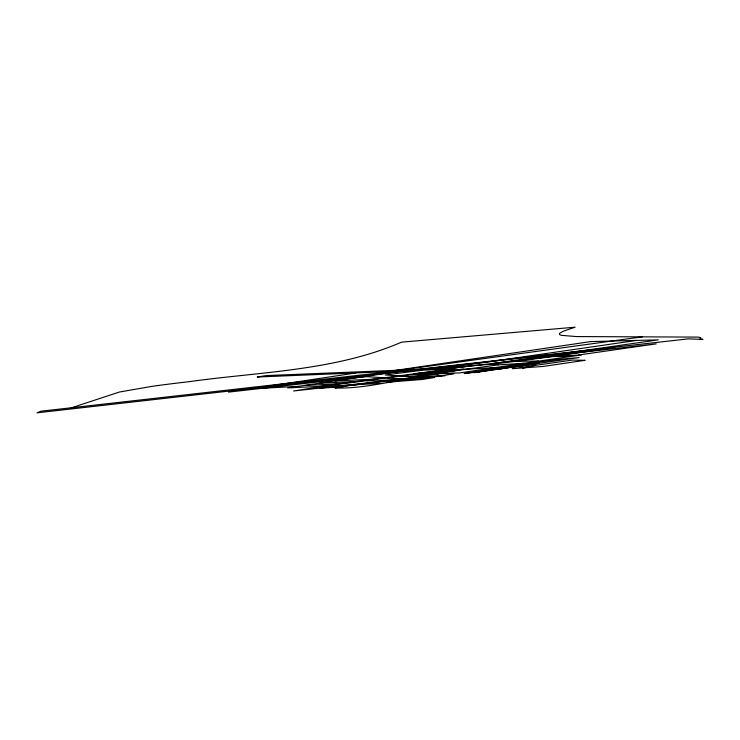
<?xml version="1.0" encoding="UTF-8"?>
<svg xmlns="http://www.w3.org/2000/svg" width="740" height="740" viewBox="0 0 740 740"><rect width="100%" height="100%" fill="white"/><g stroke="black" fill="none" stroke-linecap="round" stroke-linejoin="round"><path stroke-width="1.11" d="M444.805 375.865C407.416 375.236 372.35 389.175 335.007 387.991C374.181 379.953 414.872 381.507 453.833 373.654L440.319 373.635L393.661 380.009L293.632 390.988L322.27 386.428L413.845 374.477L438.783 373.829M522.671 368.233L535.103 365.412M70.984 407.953L119.371 392.043L151.339 386.456A121.508 6.54 -5.3 0 1 189.181 381.674C260.082 371.711 334.795 371.082 401.524 342.157L575.11 327.191L563.279 331.215L559.829 333.176A157.528 9.99 -6.4 0 0 561.429 335.34L576.22 336.561L698.107 337.098L700.688 337.607L699.985 338.855L703 339.401L688.274 338.865L387.094 372.812M434.537 377.52L422.263 379.481L387.066 382.247M479.687 371.739L464.128 373.561L524.17 364.043L558.848 359.325L579.087 357.568L500.323 368.816M523.689 363.275L459.568 372.951L436.878 373.247L498.26 364.866L523.689 363.275L581.418 354.941L555.13 356.088L454.323 367.928L266.086 375.587L257.215 377.03L448.394 369.131M355.792 372.997L228.512 392.117L359.908 377.243L367.447 376.688L384.541 377.844M387.621 373.127L401.2 371.11M395.336 370.407L590.807 341.575L658.239 339.864L494.024 363.405M498.26 364.866L497.373 364.385C469.354 364.2 441.799 370.944 413.993 373.663L415.001 373.728L318.061 386.474L287.768 387.908L389.619 372.831M443.389 368.391L636.372 340.446M555.13 356.088L614.755 347.495L307.313 382.154M578.523 355.006L656.223 343.878L533.115 357.781M532.791 363.608L474.201 372.627L539.386 363.294L524.17 364.043M642.514 336.82L381.757 372.646L389.046 372.895M419.367 373.524L442.4 370.472L458.948 370.083L436.378 373.053L416.296 373.608L425.435 372.396L434.546 372.174M422.42 373.45L431.531 372.248M445.952 370.389L438.339 371.008M425.454 373.376L443.279 371.665L434.186 372.858M435.203 372.831L440.337 372.535M455.479 370.167L451.446 370.694L454.915 370.62M492.387 364.284L552.604 356.597L570.077 356.384M382.303 372.608L40.904 411.209L37 412.837L307.35 382.219M422.42 370.222L385.179 374.958L398.851 375.901M401.441 376.087L408.647 376.642L432.946 373.876M436.008 368.696L459.429 366.06M332.972 387.381L357.781 384.596L380.517 383.366M408.332 378.677L375.892 380.869L366.605 380.767M319.837 388.25L343.739 386.668M318.348 387.15L357.781 384.596M515.382 366.069L523.92 365.523M435.499 370.832L494.755 367.623M441.623 376.105L418.738 377.317L408.647 376.642M263.163 388.204L298.322 386.363M491.295 369.204L501.378 368.779M319.939 383.172L355.061 381.544M304.482 385.447L336.793 383.958M335.118 380.934L375.004 379.13M423.641 372.951L427.23 372.858M421.994 373.173L438.7 372.747M414.631 373.7L437.904 373.108M407.777 378.714L413.216 378.584M516.298 361.305L538.424 361.046M387.168 378.011L400.09 378.908M584.942 360.325L542.892 366.476L512.2 368.696L572.344 360.075L584.942 360.325M460.77 369.362L451.529 370.574L463.712 369.297L460.77 369.362"/></g></svg>
